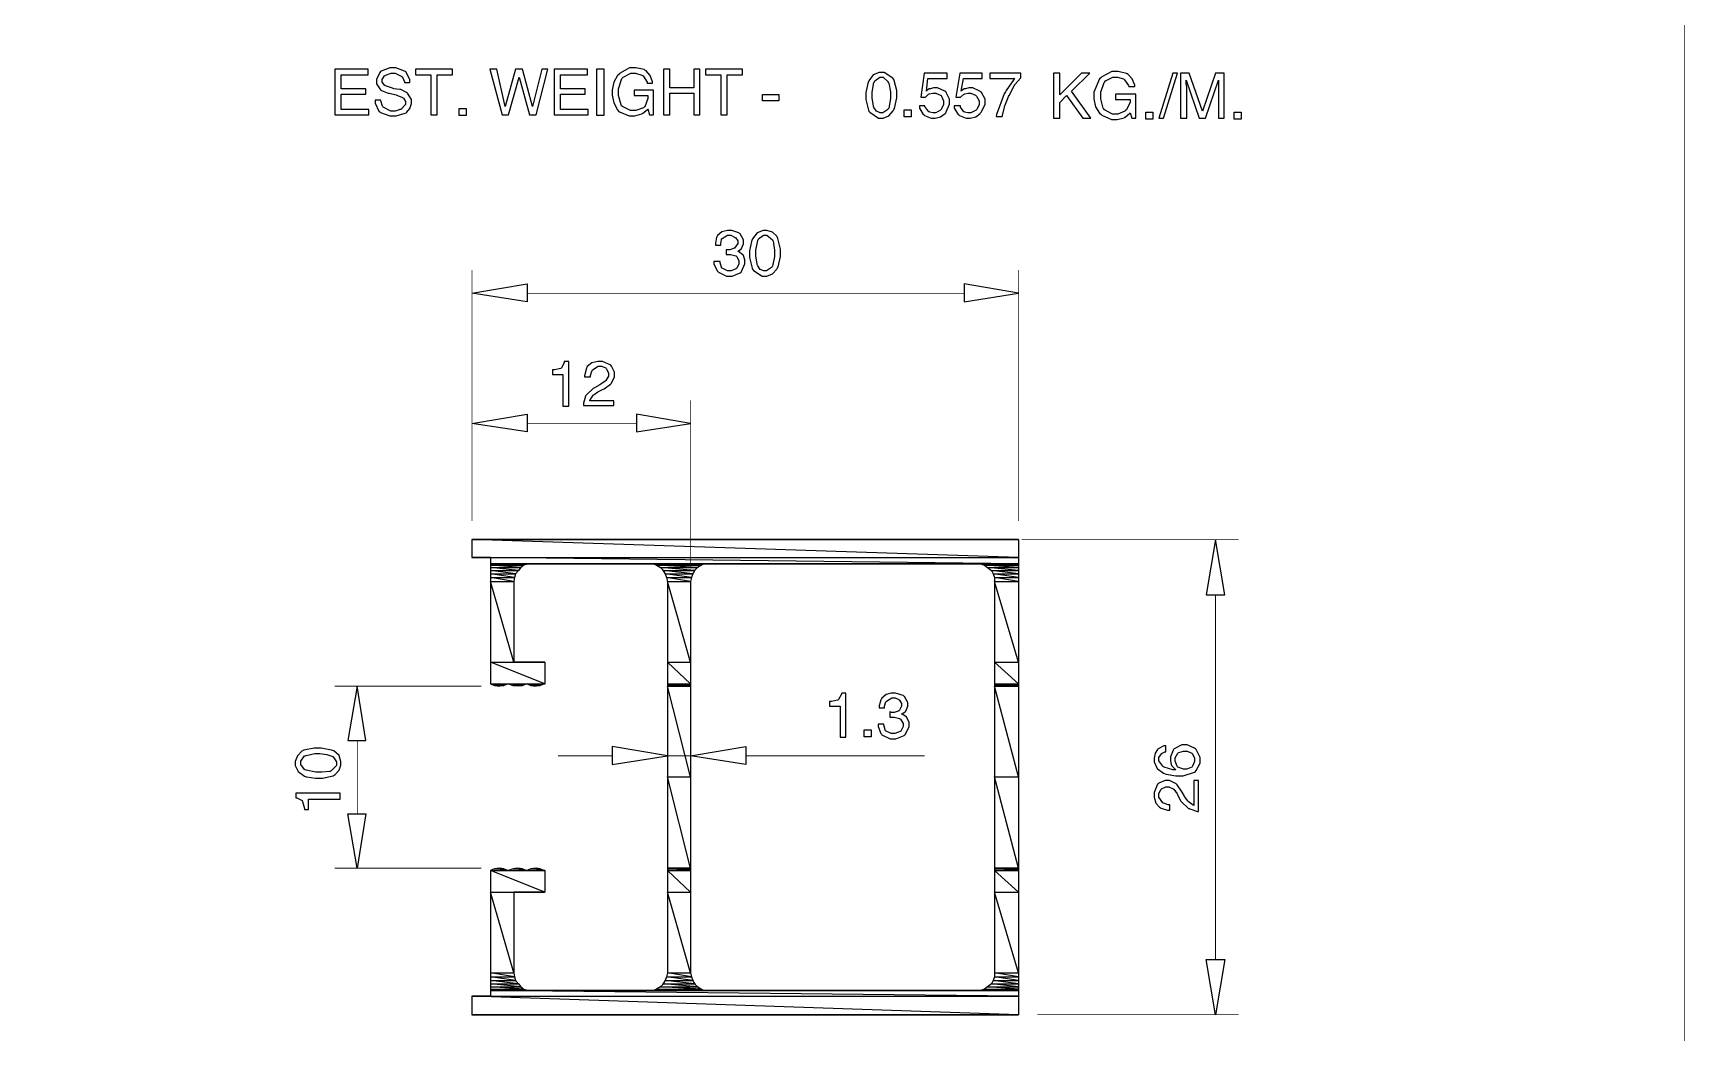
# Model space of a CAD drawing. Extents: x 0 to 8.2, y 0 to 11.7.
# Drawn here: x 4.681 to 8.238, y 1.706 to 3.859 of the extents above; entities that cross this region are included whole.
import ezdxf

# ---------------------------------------------------------------- set-up
doc = ezdxf.new("R2010")
doc.units = 0
doc.layers.get('0').update_dxf_attribs({"linetype": 'CONTINUOUS'})

msp = doc.modelspace()

# ---------------------------------------------------------------- linework, layer by layer
at = {"color": 0}
for points, const_width in [([(8.23676, 0.00667), (0.00168, 0.00667), (0.00168, 11.6866), (8.23676, 11.6866), (8.23676, 0.00667)], 0.00167), ([(5.68593, 2.45269), (5.68593, 2.45269)], 0.00521), ([(5.76438, 2.45269), (5.76438, 2.45269)], 0.00521), ([(5.76438, 2.45269), (5.76438, 2.45269)], 0.00521), ([(5.76438, 2.45269), (5.76438, 2.45269)], 0.00521), ([(5.68593, 2.0606), (5.68593, 2.0606)], 0.00521), ([(5.76438, 2.0606), (5.76438, 2.0606)], 0.00521), ([(5.76438, 2.0606), (5.76438, 2.0606)], 0.00521), ([(5.76438, 2.0606), (5.76438, 2.0606)], 0.00521)]:
    msp.add_lwpolyline(points, close=True, dxfattribs=dict(at, const_width=const_width))
for points in [[(5.3304, 3.68251), (5.40386, 3.68251), (5.40386, 3.69417), (5.34386, 3.69417), (5.34386, 3.72749), (5.39719, 3.72749), (5.39719, 3.73915), (5.34386, 3.73915), (5.34386, 3.76926), (5.40218, 3.76926), (5.40218, 3.78093), (5.3304, 3.78093), (5.3304, 3.68251)], [(5.41721, 3.71419), (5.41721, 3.70796), (5.42551, 3.69086), (5.42719, 3.68918), (5.42882, 3.68756), (5.44889, 3.68083), (5.45562, 3.68083), (5.46268, 3.68083), (5.48182, 3.68625), (5.48394, 3.6875), (5.48557, 3.68875), (5.49224, 3.69667), (5.49561, 3.70731), (5.49561, 3.71083), (5.49561, 3.71588), (5.48725, 3.7296), (5.48562, 3.73085), (5.48475, 3.73128), (5.47228, 3.73714), (5.47065, 3.73753), (5.45731, 3.73915), (5.45475, 3.74001), (5.43967, 3.74544), (5.43886, 3.74582), (5.43799, 3.74625), (5.43218, 3.75347), (5.43218, 3.75586), (5.43218, 3.75879), (5.43761, 3.76676), (5.43886, 3.76758), (5.43967, 3.76844), (5.45161, 3.77262), (5.45562, 3.77262), (5.46061, 3.77262), (5.47478, 3.76551), (5.47564, 3.76426), (5.47601, 3.76389), (5.48019, 3.75375), (5.48063, 3.7525), (5.49229, 3.7525), (5.49229, 3.75836), (5.48394, 3.77468), (5.48232, 3.77593), (5.48019, 3.77718), (5.46175, 3.78429), (5.45562, 3.78429), (5.44889, 3.78429), (5.4305, 3.77718), (5.42888, 3.77593), (5.42757, 3.77431), (5.42051, 3.75922), (5.42051, 3.75418), (5.42051, 3.74962), (5.42882, 3.73671), (5.4305, 3.73583), (5.43132, 3.73503), (5.44515, 3.7296), (5.44726, 3.72917), (5.46229, 3.72586), (5.46392, 3.72547), (5.4764, 3.72006), (5.47726, 3.71918), (5.47808, 3.71881), (5.48232, 3.71158), (5.48232, 3.70915), (5.48232, 3.7054), (5.47271, 3.69461), (5.47065, 3.69417), (5.46935, 3.69379), (5.46029, 3.69081), (5.45731, 3.69081), (5.45144, 3.69081), (5.43468, 3.69922), (5.43386, 3.70085), (5.433, 3.70171), (5.42925, 3.71294), (5.42888, 3.71419), (5.41721, 3.71419)], [(5.50396, 3.78093), (5.50396, 3.76926), (5.53728, 3.76926), (5.53728, 3.68251), (5.55062, 3.68251), (5.55062, 3.76926), (5.58404, 3.76926), (5.58404, 3.78093), (5.50396, 3.78093)], [(5.66428, 3.78093), (5.69092, 3.68251), (5.70426, 3.68251), (5.72771, 3.76426), (5.74935, 3.68251), (5.76438, 3.68251), (5.7895, 3.78093), (5.77604, 3.78093), (5.75603, 3.70085), (5.73438, 3.78093), (5.71929, 3.78093), (5.6976, 3.70085), (5.67925, 3.78093), (5.66428, 3.78093)], [(5.80279, 3.68251), (5.87625, 3.68251), (5.87625, 3.69417), (5.81625, 3.69417), (5.81625, 3.72749), (5.86957, 3.72749), (5.86957, 3.73915), (5.81625, 3.73915), (5.81625, 3.76926), (5.87457, 3.76926), (5.87457, 3.78093), (5.80279, 3.78093), (5.80279, 3.68251)], [(5.89501, 3.78168), (5.91, 3.78168), (5.91, 3.68164), (5.89501, 3.68164), (5.89501, 3.78168)], [(5.97314, 3.78429), (5.96517, 3.78429), (5.94342, 3.77181), (5.94135, 3.76926), (5.93886, 3.76719), (5.93093, 3.75315), (5.928, 3.73643), (5.928, 3.73085), (5.928, 3.72526), (5.93093, 3.70839), (5.93886, 3.69336), (5.94135, 3.69081), (5.94342, 3.68918), (5.96442, 3.68083), (5.97146, 3.68083), (5.97683, 3.68083), (5.99186, 3.685), (5.99311, 3.68582), (5.99393, 3.68625), (6.0039, 3.69461), (6.00478, 3.69586), (6.00814, 3.68251), (6.01644, 3.68251), (6.01644, 3.73583), (5.97478, 3.73583), (5.97478, 3.72418), (6.00478, 3.72418), (6.00478, 3.71793), (5.99772, 3.70042), (5.99647, 3.69917), (5.99479, 3.69792), (5.97851, 3.69249), (5.97314, 3.69249), (5.96685, 3.69249), (5.94965, 3.70085), (5.94803, 3.70247), (5.94678, 3.70458), (5.94135, 3.72428), (5.94135, 3.73085), (5.94135, 3.73882), (5.9484, 3.7609), (5.94971, 3.76258), (5.95139, 3.76426), (5.96767, 3.77262), (5.97314, 3.77262), (5.97814, 3.77262), (5.99186, 3.76844), (5.99311, 3.76758), (5.99436, 3.76676), (6.00271, 3.75293), (6.00315, 3.75082), (6.01481, 3.75082), (6.01438, 3.75418), (6.00956, 3.76764), (6.0006, 3.77767), (5.9981, 3.77929), (5.99642, 3.78017), (5.97894, 3.78429), (5.97314, 3.78429)], [(6.03825, 3.68251), (6.05165, 3.68251), (6.05165, 3.72917), (6.10335, 3.72917), (6.10335, 3.68251), (6.11675, 3.68251), (6.11675, 3.78093), (6.10335, 3.78093), (6.10335, 3.74083), (6.05165, 3.74083), (6.05165, 3.78093), (6.03825, 3.78093), (6.03825, 3.68251)], [(6.12831, 3.78093), (6.12831, 3.76926), (6.16168, 3.76926), (6.16168, 3.68251), (6.17503, 3.68251), (6.17503, 3.76926), (6.20844, 3.76926), (6.20844, 3.78093), (6.12831, 3.78093)], [(6.50726, 3.77425), (6.50276, 3.77425), (6.48936, 3.76904), (6.48019, 3.75629), (6.47894, 3.7525), (6.47808, 3.75043), (6.47396, 3.73074), (6.47396, 3.72418), (6.47396, 3.71588), (6.47939, 3.69293), (6.48063, 3.69081), (6.48226, 3.68832), (6.50097, 3.67583), (6.50726, 3.67583), (6.51124, 3.67583), (6.52311, 3.68067), (6.53276, 3.69129), (6.53407, 3.69417), (6.53532, 3.69629), (6.54075, 3.71972), (6.54075, 3.72749), (6.54075, 3.7354), (6.53489, 3.75711), (6.53407, 3.75917), (6.53233, 3.76172), (6.51351, 3.77425), (6.50726, 3.77425)], [(6.58908, 3.70247), (6.58908, 3.69749), (6.59744, 3.68375), (6.59918, 3.68251), (6.60042, 3.68169), (6.61442, 3.67583), (6.61914, 3.67583), (6.6231, 3.67583), (6.63499, 3.67854), (6.64458, 3.68544), (6.64583, 3.6875), (6.64708, 3.68918), (6.65419, 3.70546), (6.65419, 3.71083), (6.65419, 3.71625), (6.64708, 3.73085), (6.64583, 3.73247), (6.64415, 3.73378), (6.62788, 3.74083), (6.6225, 3.74083), (6.61957, 3.74083), (6.61301, 3.73915), (6.61083, 3.73915), (6.6104, 3.73876), (6.60454, 3.7346), (6.60417, 3.73415), (6.60747, 3.76085), (6.64914, 3.76085), (6.64914, 3.77262), (6.59918, 3.77262), (6.59239, 3.72081), (6.60249, 3.72081), (6.60286, 3.72168), (6.60872, 3.72711), (6.60915, 3.72749), (6.60997, 3.72792), (6.61811, 3.72917), (6.62082, 3.72917), (6.62457, 3.72917), (6.6346, 3.72504), (6.63585, 3.72418), (6.63667, 3.72336), (6.64085, 3.71272), (6.64085, 3.70915), (6.64085, 3.7054), (6.63667, 3.69542), (6.63585, 3.69417), (6.63499, 3.69293), (6.62435, 3.6875), (6.62082, 3.6875), (6.61833, 3.6875), (6.61165, 3.68881), (6.61083, 3.68918), (6.6096, 3.68961), (6.60124, 3.70085), (6.60086, 3.70247), (6.58908, 3.70247)], [(6.66428, 3.70247), (6.66428, 3.69749), (6.67258, 3.68375), (6.67426, 3.68251), (6.67589, 3.68169), (6.68967, 3.67583), (6.69428, 3.67583), (6.69835, 3.67583), (6.71072, 3.67854), (6.71972, 3.68544), (6.72103, 3.6875), (6.72265, 3.68918), (6.73107, 3.70546), (6.73107, 3.71083), (6.73107, 3.71625), (6.72265, 3.73085), (6.72103, 3.73247), (6.71929, 3.73378), (6.70426, 3.74083), (6.69928, 3.74083), (6.6959, 3.74083), (6.68842, 3.73915), (6.68593, 3.73915), (6.68549, 3.73876), (6.68007, 3.7346), (6.67925, 3.73415), (6.68425, 3.76085), (6.72439, 3.76085), (6.72439, 3.77262), (6.67594, 3.77262), (6.66758, 3.72081), (6.67763, 3.72081), (6.67844, 3.72168), (6.68506, 3.72711), (6.68593, 3.72749), (6.68674, 3.72792), (6.69363, 3.72917), (6.69596, 3.72917), (6.69971, 3.72917), (6.71007, 3.72504), (6.71094, 3.72418), (6.71218, 3.72336), (6.71761, 3.71272), (6.71761, 3.70915), (6.71761, 3.7054), (6.71343, 3.69542), (6.71262, 3.69417), (6.71175, 3.69293), (6.69987, 3.6875), (6.69596, 3.6875), (6.69342, 3.6875), (6.68674, 3.68881), (6.68593, 3.68918), (6.68468, 3.68961), (6.67763, 3.69928), (6.67763, 3.70247), (6.66428, 3.70247)], [(6.74104, 3.77262), (6.74104, 3.76085), (6.79449, 3.76085), (6.79281, 3.75879), (6.77599, 3.7354), (6.77436, 3.73247), (6.77186, 3.72835), (6.75521, 3.68375), (6.75439, 3.67914), (6.76768, 3.67914), (6.76807, 3.68169), (6.77229, 3.6996), (6.77274, 3.70085), (6.77311, 3.70253), (6.78017, 3.72043), (6.78103, 3.7225), (6.78228, 3.72461), (6.79324, 3.74544), (6.79449, 3.7475), (6.79574, 3.74918), (6.80697, 3.76178), (6.80783, 3.76258), (6.80783, 3.77262), (6.74104, 3.77262)], [(6.87793, 3.67583), (6.89128, 3.67583), (6.89128, 3.70915), (6.90625, 3.72418), (6.94135, 3.67583), (6.95801, 3.67583), (6.91635, 3.73415), (6.95638, 3.77262), (6.93804, 3.77262), (6.89128, 3.72586), (6.89128, 3.77262), (6.87793, 3.77262), (6.87793, 3.67583)], [(7.01144, 3.77593), (7.00353, 3.77593), (6.98188, 3.76471), (6.97982, 3.76258), (6.97726, 3.7601), (6.96468, 3.73193), (6.96468, 3.7225), (6.96468, 3.71696), (6.96843, 3.70025), (6.97726, 3.68631), (6.97982, 3.68419), (6.98188, 3.68213), (7.00276, 3.67253), (7.00976, 3.67253), (7.01519, 3.67253), (7.03022, 3.67671), (7.03147, 3.67751), (7.03228, 3.67796), (7.04237, 3.68625), (7.04324, 3.6875), (7.04656, 3.67583), (7.0549, 3.67583), (7.0549, 3.72749), (7.01144, 3.72749), (7.01144, 3.71582), (7.04324, 3.71582), (7.04324, 3.71001), (7.03483, 3.69374), (7.03315, 3.69249), (7.03185, 3.69086), (7.01654, 3.68419), (7.01144, 3.68419), (7.00515, 3.68419), (6.98768, 3.69379), (6.98643, 3.69586), (6.98519, 3.69754), (6.97982, 3.71756), (6.97982, 3.72418), (6.97982, 3.73172), (6.98687, 3.75256), (6.98812, 3.75418), (6.98975, 3.75586), (7.00603, 3.76426), (7.01144, 3.76426), (7.016, 3.76426), (7.02854, 3.76004), (7.02979, 3.75917), (7.03103, 3.75836), (7.03944, 3.74582), (7.03988, 3.74414), (7.05322, 3.74414), (7.05279, 3.74707), (7.04736, 3.7601), (7.03857, 3.76969), (7.03646, 3.77094), (7.03478, 3.77181), (7.01725, 3.77593), (7.01144, 3.77593)], [(7.10499, 3.67583), (7.11501, 3.67583), (7.14501, 3.77262), (7.13499, 3.77262), (7.10499, 3.67583)], [(7.15169, 3.67583), (7.16499, 3.67583), (7.16499, 3.73247), (7.16499, 3.7354), (7.16499, 3.74197), (7.16499, 3.74414), (7.16456, 3.74544), (7.16336, 3.75201), (7.16336, 3.75418), (7.16336, 3.75749), (7.19179, 3.67583), (7.20508, 3.67583), (7.23356, 3.75749), (7.23356, 3.75375), (7.23356, 3.74533), (7.23356, 3.74251), (7.23356, 3.74001), (7.23356, 3.73438), (7.23356, 3.73247), (7.23356, 3.67583), (7.24522, 3.67583), (7.24522, 3.77262), (7.22678, 3.77262), (7.19846, 3.69081), (7.17008, 3.77262), (7.15169, 3.77262), (7.15169, 3.67583)], [(6.50726, 3.6875), (6.50472, 3.6875), (6.49707, 3.69043), (6.49143, 3.69835), (6.49061, 3.70085), (6.49018, 3.7021), (6.48731, 3.71869), (6.48731, 3.72418), (6.48731, 3.73172), (6.49143, 3.75256), (6.49229, 3.75418), (6.49311, 3.75586), (6.50369, 3.76426), (6.50726, 3.76426), (6.51101, 3.76426), (6.52186, 3.75418), (6.52229, 3.7525), (6.52311, 3.75087), (6.52729, 3.73215), (6.52729, 3.72586), (6.52729, 3.71837), (6.52311, 3.6971), (6.52229, 3.69586), (6.52106, 3.69422), (6.51069, 3.6875), (6.50726, 3.6875)], [(6.25168, 3.72667), (6.28668, 3.72667), (6.28668, 3.71332), (6.25168, 3.71332), (6.25168, 3.72667)], [(5.59831, 3.69667), (5.61333, 3.69667), (5.61333, 3.68164), (5.59831, 3.68164), (5.59831, 3.69667)], [(6.55664, 3.69336), (6.57167, 3.69336), (6.57167, 3.67833), (6.55664, 3.67833), (6.55664, 3.69336)], [(7.07667, 3.68832), (7.09169, 3.68832), (7.09169, 3.67333), (7.07667, 3.67333), (7.07667, 3.68832)], [(7.26665, 3.68832), (7.28168, 3.68832), (7.28168, 3.67333), (7.26665, 3.67333), (7.26665, 3.68832)], [(6.18012, 3.33539), (6.18636, 3.33539), (6.2034, 3.3425), (6.20508, 3.34375), (6.20632, 3.34543), (6.21354, 3.36171), (6.21354, 3.36708), (6.21354, 3.37044), (6.21056, 3.37961), (6.21013, 3.38043), (6.20925, 3.38167), (6.19971, 3.38835), (6.19846, 3.38872), (6.19883, 3.38917), (6.20464, 3.39339), (6.20508, 3.39378), (6.20589, 3.39507), (6.21013, 3.40543), (6.21013, 3.40886), (6.21013, 3.41347), (6.20301, 3.42638), (6.20176, 3.42719), (6.20053, 3.42844), (6.18522, 3.43386), (6.18012, 3.43386), (6.176, 3.43386), (6.16363, 3.43093), (6.15468, 3.42301), (6.15343, 3.42051), (6.15256, 3.41928), (6.15012, 3.40647), (6.15012, 3.40218), (6.16178, 3.40218), (6.16178, 3.40554), (6.16297, 3.41471), (6.16342, 3.41553), (6.16422, 3.41678), (6.17611, 3.42383), (6.18012, 3.42383), (6.183, 3.42383), (6.19135, 3.41971), (6.19179, 3.41883), (6.19303, 3.41846), (6.19846, 3.41129), (6.19846, 3.40886), (6.19846, 3.40549), (6.19135, 3.39589), (6.19011, 3.3954), (6.18924, 3.39501), (6.1811, 3.39208), (6.17844, 3.39208), (6.17844, 3.39208), (6.17676, 3.39208), (6.17676, 3.39208), (6.17589, 3.39208), (6.17404, 3.39208), (6.17344, 3.39208), (6.17344, 3.38211), (6.17344, 3.38211), (6.17513, 3.38211), (6.17513, 3.38211), (6.17594, 3.38211), (6.17779, 3.38211), (6.17844, 3.38211), (6.18257, 3.38211), (6.19385, 3.37918), (6.1951, 3.37875), (6.1959, 3.37793), (6.20008, 3.36854), (6.20008, 3.3654), (6.20008, 3.36208), (6.1959, 3.35297), (6.1951, 3.35211), (6.19422, 3.35129), (6.18365, 3.34706), (6.18012, 3.34706), (6.17594, 3.34706), (6.16422, 3.35249), (6.16342, 3.35374), (6.16297, 3.3546), (6.1601, 3.36399), (6.1601, 3.36708), (6.14665, 3.36708), (6.14665, 3.36171), (6.15386, 3.34668), (6.15511, 3.34543), (6.15636, 3.34381), (6.17415, 3.33539), (6.18012, 3.33539)], [(6.25689, 3.43386), (6.25256, 3.43386), (6.23958, 3.42865), (6.22976, 3.41596), (6.22851, 3.41217), (6.22765, 3.4101), (6.22353, 3.39035), (6.22353, 3.38374), (6.22353, 3.37543), (6.22933, 3.35254), (6.23019, 3.35042), (6.23182, 3.34793), (6.2506, 3.33539), (6.25689, 3.33539), (6.26085, 3.33539), (6.27274, 3.34022), (6.28239, 3.35086), (6.28364, 3.35374), (6.28489, 3.35585), (6.29031, 3.37804), (6.29031, 3.38542), (6.29031, 3.39378), (6.28444, 3.41678), (6.28364, 3.41883), (6.28239, 3.42139), (6.27274, 3.43012), (6.26085, 3.43386), (6.25689, 3.43386)], [(6.25689, 3.34706), (6.25429, 3.34706), (6.24664, 3.34999), (6.24104, 3.35792), (6.24024, 3.3604), (6.23981, 3.36165), (6.23687, 3.37825), (6.23687, 3.38374), (6.23687, 3.39128), (6.241, 3.41222), (6.24186, 3.41385), (6.24268, 3.41553), (6.25331, 3.42383), (6.25689, 3.42383), (6.26101, 3.42383), (6.27268, 3.41385), (6.27354, 3.41217), (6.27399, 3.41054), (6.27696, 3.39171), (6.27696, 3.38542), (6.27696, 3.37793), (6.27274, 3.35667), (6.27186, 3.35542), (6.27061, 3.35379), (6.26031, 3.34706), (6.25689, 3.34706)], [(5.74436, 3.31874), (5.74436, 3.28033), (5.62582, 3.29867), (5.74436, 3.31874)], [(6.68593, 3.31874), (6.68593, 3.28033), (6.80279, 3.29867), (6.68593, 3.31874)], [(5.82113, 3.12354), (5.82113, 3.05524), (5.83447, 3.05524), (5.83447, 3.15196), (5.82449, 3.15196), (5.82406, 3.1499), (5.81863, 3.13743), (5.81782, 3.13699), (5.81694, 3.13661), (5.80376, 3.13363), (5.79937, 3.13363), (5.79937, 3.12354), (5.82113, 3.12354)], [(5.86626, 3.05675), (5.93137, 3.05675), (5.93137, 3.06679), (5.87956, 3.06679), (5.87993, 3.06803), (5.88704, 3.07926), (5.88792, 3.08008), (5.88872, 3.08094), (5.89714, 3.08637), (5.898, 3.08675), (5.90804, 3.09179), (5.9101, 3.09304), (5.92383, 3.10265), (5.92469, 3.10346), (5.92594, 3.10514), (5.933, 3.11897), (5.933, 3.12354), (5.933, 3.12858), (5.92594, 3.14193), (5.92469, 3.14356), (5.92344, 3.14481), (5.90685, 3.15186), (5.90136, 3.15186), (5.89697, 3.15186), (5.88396, 3.14899), (5.87418, 3.14106), (5.87294, 3.13857), (5.8725, 3.13732), (5.86828, 3.12056), (5.86789, 3.11843), (5.88124, 3.11843), (5.88124, 3.12181), (5.88417, 3.13108), (5.8846, 3.13189), (5.88499, 3.13357), (5.89725, 3.14187), (5.90136, 3.14187), (5.90468, 3.14187), (5.91385, 3.13775), (5.91471, 3.13687), (5.91553, 3.13607), (5.91971, 3.12668), (5.91971, 3.12354), (5.91971, 3.12017), (5.91428, 3.11094), (5.91303, 3.11008), (5.9126, 3.10969), (5.903, 3.10265), (5.90136, 3.10178), (5.8896, 3.09511), (5.88704, 3.09386), (5.87207, 3.07969), (5.87125, 3.07844), (5.87039, 3.07682), (5.86626, 3.06179), (5.86626, 3.05675)], [(5.74436, 3.03842), (5.74436, 3), (5.62582, 3.01833), (5.74436, 3.03842)], [(5.97982, 3.03842), (5.97982, 3), (6.09668, 3.01833), (5.97982, 3.03842)], [(5.62582, 2.76812), (6.80279, 2.76812), (5.62582, 2.76812)], [(5.62582, 2.76812), (5.62582, 2.72971), (6.80279, 2.72971), (5.62582, 2.76812)], [(5.62582, 2.76812), (6.80279, 2.76812), (6.80279, 2.72971), (5.62582, 2.76812)], [(7.20676, 2.64958), (7.24685, 2.64958), (7.22678, 2.76812), (7.20676, 2.64958)], [(5.62582, 2.72971), (5.66596, 2.72971), (5.62582, 2.72971)], [(5.66596, 2.72971), (5.66596, 2.71636), (6.80279, 2.71636), (5.66596, 2.72971)], [(5.66596, 2.72971), (6.80279, 2.72971), (6.80279, 2.71636), (5.66596, 2.72971)], [(5.66596, 2.71636), (5.66596, 2.71636), (5.74772, 2.71636), (5.66596, 2.71636)], [(5.66596, 2.71636), (5.75603, 2.71636), (5.74772, 2.71636), (5.66596, 2.71636)], [(5.66596, 2.71636), (5.66596, 2.713), (5.73768, 2.713), (5.66596, 2.71636)], [(5.66596, 2.71636), (5.74772, 2.71636), (5.73768, 2.713), (5.66596, 2.71636)], [(5.66596, 2.713), (5.66596, 2.70801), (5.73107, 2.70801), (5.66596, 2.713)], [(5.66596, 2.713), (5.73768, 2.713), (5.73107, 2.70801), (5.66596, 2.713)], [(5.66596, 2.70801), (5.66596, 2.70133), (5.72601, 2.70133), (5.66596, 2.70801)], [(5.66596, 2.70801), (5.73107, 2.70801), (5.72601, 2.70133), (5.66596, 2.70801)], [(5.75603, 2.71636), (6.00646, 2.71636), (5.75603, 2.71636)], [(6.00646, 2.71636), (6.01644, 2.71636), (6.12668, 2.71636), (6.00646, 2.71636)], [(6.00646, 2.71636), (6.13667, 2.71636), (6.12668, 2.71636), (6.00646, 2.71636)], [(6.01644, 2.71636), (6.02322, 2.713), (6.12001, 2.713), (6.01644, 2.71636)], [(6.01644, 2.71636), (6.12668, 2.71636), (6.12001, 2.713), (6.01644, 2.71636)], [(6.02322, 2.713), (6.03157, 2.70801), (6.11165, 2.70801), (6.02322, 2.713)], [(6.02322, 2.713), (6.12001, 2.713), (6.11165, 2.70801), (6.02322, 2.713)], [(6.03157, 2.70801), (6.03825, 2.70133), (6.10499, 2.70133), (6.03157, 2.70801)], [(6.03157, 2.70801), (6.11165, 2.70801), (6.10499, 2.70133), (6.03157, 2.70801)], [(6.13667, 2.71636), (6.71262, 2.71636), (6.13667, 2.71636)], [(6.71262, 2.71636), (6.72103, 2.71636), (6.80279, 2.71636), (6.71262, 2.71636)], [(6.71262, 2.71636), (6.80279, 2.71636), (6.80279, 2.71636), (6.71262, 2.71636)], [(6.72103, 2.71636), (6.72939, 2.713), (6.80279, 2.713), (6.72103, 2.71636)], [(6.72103, 2.71636), (6.80279, 2.71636), (6.80279, 2.713), (6.72103, 2.71636)], [(6.72939, 2.713), (6.73606, 2.70801), (6.80279, 2.70801), (6.72939, 2.713)], [(6.72939, 2.713), (6.80279, 2.713), (6.80279, 2.70801), (6.72939, 2.713)], [(6.73606, 2.70801), (6.74436, 2.70133), (6.80279, 2.70133), (6.73606, 2.70801)], [(6.73606, 2.70801), (6.80279, 2.70801), (6.80279, 2.70133), (6.73606, 2.70801)], [(5.66596, 2.70133), (5.66596, 2.69467), (5.7194, 2.69467), (5.66596, 2.70133)], [(5.66596, 2.70133), (5.72601, 2.70133), (5.7194, 2.69467), (5.66596, 2.70133)], [(5.66596, 2.69467), (5.66596, 2.68636), (5.71772, 2.68636), (5.66596, 2.69467)], [(5.66596, 2.69467), (5.7194, 2.69467), (5.71772, 2.68636), (5.66596, 2.69467)], [(5.66596, 2.68636), (5.66596, 2.678), (5.71604, 2.678), (5.66596, 2.68636)], [(5.66596, 2.68636), (5.71772, 2.68636), (5.71604, 2.678), (5.66596, 2.68636)], [(5.66596, 2.678), (5.66596, 2.5045), (5.71604, 2.5045), (5.66596, 2.678)], [(5.66596, 2.678), (5.71604, 2.678), (5.71604, 2.5045), (5.66596, 2.678)], [(6.03825, 2.70133), (6.04156, 2.69467), (6.10167, 2.69467), (6.03825, 2.70133)], [(6.03825, 2.70133), (6.10499, 2.70133), (6.10167, 2.69467), (6.03825, 2.70133)], [(6.04156, 2.69467), (6.04492, 2.68636), (6.09831, 2.68636), (6.04156, 2.69467)], [(6.04156, 2.69467), (6.10167, 2.69467), (6.09831, 2.68636), (6.04156, 2.69467)], [(6.04492, 2.68636), (6.04656, 2.678), (6.09668, 2.678), (6.04492, 2.68636)], [(6.04492, 2.68636), (6.09831, 2.68636), (6.09668, 2.678), (6.04492, 2.68636)], [(6.04656, 2.678), (6.04656, 2.5045), (6.09668, 2.5045), (6.04656, 2.678)], [(6.04656, 2.678), (6.09668, 2.678), (6.09668, 2.5045), (6.04656, 2.678)], [(6.74436, 2.70133), (6.74772, 2.69467), (6.80279, 2.69467), (6.74436, 2.70133)], [(6.74436, 2.70133), (6.80279, 2.70133), (6.80279, 2.69467), (6.74436, 2.70133)], [(6.74772, 2.69467), (6.75103, 2.68636), (6.80279, 2.68636), (6.74772, 2.69467)], [(6.74772, 2.69467), (6.80279, 2.69467), (6.80279, 2.68636), (6.74772, 2.69467)], [(6.75103, 2.68636), (6.75103, 2.678), (6.80279, 2.678), (6.75103, 2.68636)], [(6.75103, 2.68636), (6.80279, 2.68636), (6.80279, 2.678), (6.75103, 2.68636)], [(6.75103, 2.678), (6.75103, 2.5045), (6.80279, 2.5045), (6.75103, 2.678)], [(6.75103, 2.678), (6.80279, 2.678), (6.80279, 2.5045), (6.75103, 2.678)], [(5.66596, 2.5045), (5.66596, 2.45768), (5.78282, 2.45768), (5.66596, 2.5045)], [(5.66596, 2.5045), (5.78282, 2.5045), (5.78282, 2.45768), (5.66596, 2.5045)], [(5.71604, 2.5045), (5.78282, 2.5045), (5.71604, 2.5045)], [(6.04656, 2.5045), (6.04656, 2.45768), (6.09668, 2.45768), (6.04656, 2.5045)], [(6.04656, 2.5045), (6.09668, 2.5045), (6.09668, 2.45768), (6.04656, 2.5045)], [(6.75103, 2.5045), (6.75103, 2.45768), (6.80279, 2.45768), (6.75103, 2.5045)], [(6.75103, 2.5045), (6.80279, 2.5045), (6.80279, 2.45768), (6.75103, 2.5045)], [(5.66596, 2.45768), (5.67426, 2.45437), (5.69428, 2.45437), (5.66596, 2.45768)], [(5.66596, 2.45768), (5.70437, 2.45768), (5.69428, 2.45437), (5.66596, 2.45768)], [(5.67426, 2.45437), (5.69428, 2.45437), (5.67426, 2.45437)], [(5.67426, 2.45437), (5.69428, 2.45437), (5.67426, 2.45437)], [(5.67426, 2.45437), (5.68593, 2.45269), (5.67426, 2.45437)], [(5.67426, 2.45437), (5.69428, 2.45437), (5.68593, 2.45269), (5.67426, 2.45437)], [(5.70437, 2.45768), (5.71436, 2.45437), (5.73438, 2.45437), (5.70437, 2.45768)], [(5.70437, 2.45768), (5.74436, 2.45768), (5.73438, 2.45437), (5.70437, 2.45768)], [(5.71436, 2.45437), (5.73438, 2.45437), (5.71436, 2.45437)], [(5.71436, 2.45437), (5.73438, 2.45437), (5.71436, 2.45437)], [(5.71436, 2.45437), (5.73438, 2.45437), (5.72439, 2.45269), (5.71436, 2.45437)], [(5.74436, 2.45768), (5.75271, 2.45437), (5.77279, 2.45437), (5.74436, 2.45768)], [(5.74436, 2.45768), (5.78282, 2.45768), (5.77279, 2.45437), (5.74436, 2.45768)], [(5.75271, 2.45437), (5.77279, 2.45437), (5.75271, 2.45437)], [(5.75271, 2.45437), (5.77279, 2.45437), (5.75271, 2.45437)], [(5.75271, 2.45437), (5.76438, 2.45269), (5.75271, 2.45437)], [(5.75271, 2.45437), (5.77279, 2.45437), (5.76438, 2.45269), (5.75271, 2.45437)], [(6.04656, 2.45768), (6.04656, 2.45437), (6.09668, 2.45437), (6.04656, 2.45768)], [(6.04656, 2.45768), (6.09668, 2.45768), (6.09668, 2.45437), (6.04656, 2.45768)], [(6.04656, 2.45437), (6.09668, 2.45437), (6.04656, 2.45437)], [(6.04656, 2.45437), (6.09668, 2.45437), (6.04656, 2.45437)], [(6.04656, 2.45437), (6.04656, 2.45269), (6.09668, 2.45269), (6.04656, 2.45437)], [(6.04656, 2.45437), (6.09668, 2.45437), (6.09668, 2.45269), (6.04656, 2.45437)], [(6.75103, 2.45768), (6.75103, 2.45437), (6.80279, 2.45437), (6.75103, 2.45768)], [(6.75103, 2.45768), (6.80279, 2.45768), (6.80279, 2.45437), (6.75103, 2.45768)], [(6.75103, 2.45437), (6.80279, 2.45437), (6.75103, 2.45437)], [(6.75103, 2.45437), (6.80279, 2.45437), (6.75103, 2.45437)], [(6.75103, 2.45437), (6.75103, 2.45269), (6.80279, 2.45269), (6.75103, 2.45437)], [(6.75103, 2.45437), (6.80279, 2.45437), (6.80279, 2.45269), (6.75103, 2.45437)], [(5.35872, 2.33594), (5.39719, 2.33594), (5.37875, 2.45269), (5.35872, 2.33594)], [(6.04656, 2.45269), (6.09668, 2.45269), (6.04656, 2.45269)], [(6.04656, 2.45269), (6.09668, 2.45269), (6.04656, 2.45269)], [(6.04656, 2.45269), (6.04656, 2.25749), (6.09668, 2.25749), (6.04656, 2.45269)], [(6.04656, 2.45269), (6.09668, 2.45269), (6.09668, 2.25749), (6.04656, 2.45269)], [(6.41883, 2.4094), (6.41883, 2.34261), (6.4305, 2.34261), (6.4305, 2.43772), (6.42219, 2.43772), (6.42176, 2.43565), (6.41465, 2.42356), (6.41385, 2.42269), (6.41297, 2.42231), (6.39979, 2.41938), (6.3954, 2.41938), (6.3954, 2.4094), (6.41883, 2.4094)], [(6.53239, 2.33925), (6.53863, 2.33925), (6.55615, 2.34636), (6.5574, 2.3476), (6.55903, 2.34928), (6.56739, 2.36556), (6.56739, 2.37093), (6.56739, 2.37429), (6.56321, 2.38346), (6.56239, 2.38428), (6.56196, 2.38558), (6.55197, 2.39231), (6.55072, 2.39268), (6.55154, 2.39312), (6.55865, 2.39735), (6.55908, 2.39774), (6.5599, 2.39899), (6.56407, 2.40929), (6.56407, 2.41271), (6.56407, 2.41732), (6.55697, 2.43024), (6.55572, 2.43104), (6.55447, 2.43229), (6.53787, 2.43772), (6.53239, 2.43772), (6.5286, 2.43772), (6.51731, 2.43479), (6.50851, 2.42686), (6.50726, 2.42437), (6.5064, 2.42312), (6.50228, 2.41032), (6.50228, 2.40603), (6.51394, 2.40603), (6.51394, 2.4094), (6.51687, 2.41857), (6.51731, 2.41938), (6.51812, 2.42063), (6.53006, 2.42774), (6.53407, 2.42774), (6.53694, 2.42774), (6.54486, 2.42356), (6.54574, 2.42269), (6.54656, 2.42231), (6.55072, 2.41515), (6.55072, 2.41271), (6.55072, 2.4094), (6.54531, 2.39979), (6.54406, 2.39936), (6.54318, 2.39899), (6.53504, 2.39606), (6.53239, 2.39606), (6.53153, 2.39606), (6.52957, 2.39606), (6.52897, 2.39606), (6.52897, 2.39606), (6.52599, 2.39735), (6.52561, 2.39774), (6.52561, 2.38596), (6.52642, 2.38596), (6.52832, 2.38596), (6.52897, 2.38596), (6.52897, 2.38596), (6.53071, 2.38596), (6.53071, 2.38596), (6.53489, 2.38596), (6.54656, 2.38303), (6.54742, 2.3826), (6.54867, 2.38178), (6.55404, 2.3724), (6.55404, 2.36925), (6.55404, 2.36594), (6.54986, 2.35682), (6.54904, 2.35596), (6.54779, 2.35514), (6.53624, 2.35092), (6.53239, 2.35092), (6.52815, 2.35092), (6.51644, 2.35633), (6.51563, 2.35758), (6.51519, 2.35846), (6.51269, 2.36968), (6.51232, 2.37093), (6.50065, 2.37093), (6.50065, 2.36556), (6.50603, 2.35053), (6.50726, 2.34928), (6.50851, 2.34765), (6.52642, 2.33925), (6.53239, 2.33925)], [(6.75103, 2.45269), (6.80279, 2.45269), (6.75103, 2.45269)], [(6.75103, 2.45269), (6.80279, 2.45269), (6.75103, 2.45269)], [(6.75103, 2.45269), (6.75103, 2.25749), (6.80279, 2.25749), (6.75103, 2.45269)], [(6.75103, 2.45269), (6.80279, 2.45269), (6.80279, 2.25749), (6.75103, 2.45269)], [(6.47, 2.35835), (6.48503, 2.35835), (6.48503, 2.34332), (6.47, 2.34332), (6.47, 2.35835)], [(5.24522, 2.28581), (5.24522, 2.28153), (5.25125, 2.26856), (5.26486, 2.25874), (5.26867, 2.25749), (5.27029, 2.25711), (5.28901, 2.25418), (5.29531, 2.25418), (5.30365, 2.25418), (5.32667, 2.2596), (5.32878, 2.26085), (5.33128, 2.2621), (5.34, 2.27149), (5.34375, 2.28222), (5.34375, 2.28581), (5.34375, 2.29021), (5.33957, 2.30322), (5.32872, 2.31304), (5.32542, 2.31429), (5.32329, 2.31515), (5.301, 2.31928), (5.29362, 2.31928), (5.28569, 2.31928), (5.26361, 2.31515), (5.26199, 2.31429), (5.25944, 2.31267), (5.24978, 2.30263), (5.24522, 2.29004), (5.24522, 2.28581)], [(5.928, 2.3226), (5.928, 2.28418), (6.04656, 2.30263), (5.928, 2.3226)], [(6.21522, 2.3226), (6.21522, 2.28418), (6.09668, 2.30263), (6.21522, 2.3226)], [(7.09489, 2.29417), (7.09489, 2.2895), (7.10097, 2.27544), (7.11458, 2.2654), (7.11833, 2.26417), (7.12039, 2.26335), (7.14133, 2.25917), (7.14833, 2.25917), (7.15707, 2.25917), (7.18175, 2.26753), (7.18343, 2.26915), (7.18506, 2.27083), (7.19342, 2.28711), (7.19342, 2.29249), (7.19342, 2.29878), (7.18506, 2.31597), (7.18343, 2.3176), (7.18175, 2.31885), (7.16542, 2.32596), (7.16, 2.32596), (7.15414, 2.32596), (7.13792, 2.3176), (7.13667, 2.31592), (7.13542, 2.31467), (7.12999, 2.30067), (7.12999, 2.29596), (7.12999, 2.29258), (7.13124, 2.28336), (7.13167, 2.2825), (7.13206, 2.28168), (7.1404, 2.27339), (7.14165, 2.27251), (7.13499, 2.27251), (7.11626, 2.27838), (7.11501, 2.27919), (7.11333, 2.28006), (7.10499, 2.29199), (7.10499, 2.29596), (7.10499, 2.29889), (7.1104, 2.30724), (7.11165, 2.30761), (7.11203, 2.30806), (7.118, 2.31093), (7.12001, 2.31093), (7.12001, 2.32428), (7.11583, 2.32428), (7.1046, 2.31847), (7.10335, 2.3176), (7.10161, 2.31635), (7.09657, 2.30843), (7.09489, 2.29775), (7.09489, 2.29417)], [(7.18175, 2.29417), (7.18175, 2.29042), (7.17757, 2.28006), (7.17676, 2.27919), (7.17551, 2.27838), (7.1651, 2.27414), (7.16168, 2.27414), (7.1575, 2.27414), (7.14583, 2.27838), (7.14501, 2.27919), (7.14415, 2.28043), (7.13997, 2.29075), (7.13997, 2.29417), (7.13997, 2.29796), (7.14578, 2.30843), (7.14665, 2.30925), (7.14789, 2.30968), (7.15821, 2.31261), (7.16168, 2.31261), (7.16542, 2.31261), (7.17551, 2.30849), (7.17676, 2.30761), (7.17757, 2.30724), (7.18175, 2.29747), (7.18175, 2.29417)], [(5.33376, 2.28581), (5.33376, 2.28168), (5.32249, 2.27001), (5.32042, 2.26915), (5.31868, 2.26878), (5.3024, 2.26753), (5.29699, 2.26753), (5.28944, 2.26753), (5.26861, 2.27171), (5.26699, 2.27251), (5.26531, 2.27339), (5.257, 2.28396), (5.257, 2.28749), (5.257, 2.29129), (5.26531, 2.30225), (5.26699, 2.30263), (5.26861, 2.3035), (5.28733, 2.30761), (5.29362, 2.30761), (5.2985, 2.30761), (5.31326, 2.30556), (5.32417, 2.30181), (5.32542, 2.30094), (5.32667, 2.30012), (5.33376, 2.28939), (5.33376, 2.28581)], [(6.04656, 2.25749), (6.04656, 2.0606), (6.09668, 2.0606), (6.04656, 2.25749)], [(6.04656, 2.25749), (6.09668, 2.25749), (6.09668, 2.0606), (6.04656, 2.25749)], [(6.75103, 2.25749), (6.75103, 2.0606), (6.80279, 2.0606), (6.75103, 2.25749)], [(6.75103, 2.25749), (6.80279, 2.25749), (6.80279, 2.0606), (6.75103, 2.25749)], [(7.19011, 2.1824), (7.19011, 2.24918), (7.18012, 2.24918), (7.18012, 2.19575), (7.17888, 2.19618), (7.16758, 2.20458), (7.16678, 2.20583), (7.16629, 2.20628), (7.16038, 2.21457), (7.16, 2.21582), (7.155, 2.22418), (7.15375, 2.22629), (7.14415, 2.24001), (7.14333, 2.24083), (7.14208, 2.24251), (7.12799, 2.24918), (7.12332, 2.24918), (7.11833, 2.24918), (7.10499, 2.24376), (7.10335, 2.24251), (7.10206, 2.24126), (7.09489, 2.22347), (7.09489, 2.2175), (7.09489, 2.21338), (7.09842, 2.20101), (7.10622, 2.192), (7.10835, 2.19075), (7.1096, 2.18994), (7.12358, 2.18571), (7.12831, 2.18571), (7.12831, 2.19737), (7.12494, 2.19737), (7.11583, 2.20036), (7.11501, 2.20074), (7.11333, 2.20161), (7.10499, 2.21354), (7.10499, 2.2175), (7.10499, 2.22086), (7.10915, 2.23004), (7.11003, 2.23085), (7.11083, 2.23172), (7.12017, 2.23583), (7.12332, 2.23583), (7.12663, 2.23583), (7.13579, 2.23172), (7.13667, 2.23085), (7.13704, 2.23047), (7.14415, 2.22043), (7.14501, 2.21918), (7.15169, 2.20583), (7.15332, 2.20372), (7.1684, 2.18951), (7.17008, 2.18907), (7.17133, 2.18826), (7.18799, 2.18283), (7.19011, 2.1824)], [(5.27365, 2.20915), (5.34207, 2.20915), (5.34207, 2.2225), (5.24685, 2.2225), (5.24685, 2.21251), (5.24849, 2.21212), (5.25988, 2.20671), (5.26031, 2.20583), (5.26069, 2.20458), (5.26486, 2.18951), (5.26531, 2.18739), (5.27365, 2.18739), (5.27365, 2.20915)], [(5.35872, 2.1774), (5.39719, 2.1774), (5.37875, 2.0606), (5.35872, 2.1774)], [(5.67426, 2.05897), (5.66596, 2.05561), (5.70437, 2.05561), (5.67426, 2.05897)], [(5.66596, 2.05561), (5.66596, 2.00885), (5.78282, 2.00885), (5.66596, 2.05561)], [(5.66596, 2.05561), (5.78282, 2.05561), (5.78282, 2.00885), (5.66596, 2.05561)], [(5.68593, 2.0606), (5.67426, 2.05897), (5.69428, 2.05897), (5.68593, 2.0606)], [(5.67426, 2.05897), (5.69428, 2.05897), (5.67426, 2.05897)], [(5.67426, 2.05897), (5.69428, 2.05897), (5.67426, 2.05897)], [(5.67426, 2.05897), (5.69428, 2.05897), (5.70437, 2.05561), (5.67426, 2.05897)], [(5.68593, 2.0606), (5.69428, 2.05897), (5.68593, 2.0606)], [(5.71436, 2.05897), (5.70437, 2.05561), (5.74436, 2.05561), (5.71436, 2.05897)], [(5.72439, 2.0606), (5.71436, 2.05897), (5.73438, 2.05897), (5.72439, 2.0606)], [(5.71436, 2.05897), (5.73438, 2.05897), (5.71436, 2.05897)], [(5.71436, 2.05897), (5.73438, 2.05897), (5.71436, 2.05897)], [(5.71436, 2.05897), (5.73438, 2.05897), (5.74436, 2.05561), (5.71436, 2.05897)], [(5.75271, 2.05897), (5.74436, 2.05561), (5.78282, 2.05561), (5.75271, 2.05897)], [(5.76438, 2.0606), (5.75271, 2.05897), (5.77279, 2.05897), (5.76438, 2.0606)], [(5.75271, 2.05897), (5.77279, 2.05897), (5.75271, 2.05897)], [(5.75271, 2.05897), (5.77279, 2.05897), (5.75271, 2.05897)], [(5.75271, 2.05897), (5.77279, 2.05897), (5.78282, 2.05561), (5.75271, 2.05897)], [(5.76438, 2.0606), (5.77279, 2.05897), (5.76438, 2.0606)], [(6.04656, 2.0606), (6.09668, 2.0606), (6.04656, 2.0606)], [(6.04656, 2.0606), (6.09668, 2.0606), (6.04656, 2.0606)], [(6.04656, 2.0606), (6.04656, 2.05897), (6.09668, 2.05897), (6.04656, 2.0606)], [(6.04656, 2.0606), (6.09668, 2.0606), (6.09668, 2.05897), (6.04656, 2.0606)], [(6.04656, 2.05897), (6.09668, 2.05897), (6.04656, 2.05897)], [(6.04656, 2.05897), (6.09668, 2.05897), (6.04656, 2.05897)], [(6.04656, 2.05897), (6.04656, 2.05561), (6.09668, 2.05561), (6.04656, 2.05897)], [(6.04656, 2.05897), (6.09668, 2.05897), (6.09668, 2.05561), (6.04656, 2.05897)], [(6.04656, 2.05561), (6.04656, 2.00885), (6.09668, 2.00885), (6.04656, 2.05561)], [(6.04656, 2.05561), (6.09668, 2.05561), (6.09668, 2.00885), (6.04656, 2.05561)], [(6.75103, 2.0606), (6.80279, 2.0606), (6.75103, 2.0606)], [(6.75103, 2.0606), (6.80279, 2.0606), (6.75103, 2.0606)], [(6.75103, 2.0606), (6.75103, 2.05897), (6.80279, 2.05897), (6.75103, 2.0606)], [(6.75103, 2.0606), (6.80279, 2.0606), (6.80279, 2.05897), (6.75103, 2.0606)], [(6.75103, 2.05897), (6.80279, 2.05897), (6.75103, 2.05897)], [(6.75103, 2.05897), (6.80279, 2.05897), (6.75103, 2.05897)], [(6.75103, 2.05897), (6.75103, 2.05561), (6.80279, 2.05561), (6.75103, 2.05897)], [(6.75103, 2.05897), (6.80279, 2.05897), (6.80279, 2.05561), (6.75103, 2.05897)], [(6.75103, 2.05561), (6.75103, 2.00885), (6.80279, 2.00885), (6.75103, 2.05561)], [(6.75103, 2.05561), (6.80279, 2.05561), (6.80279, 2.00885), (6.75103, 2.05561)], [(5.66596, 2.00885), (5.66596, 1.83529), (5.71604, 1.83529), (5.66596, 2.00885)], [(5.66596, 2.00885), (5.71604, 2.00885), (5.71604, 1.83529), (5.66596, 2.00885)], [(5.71604, 2.00885), (5.78282, 2.00885), (5.71604, 2.00885)], [(6.04656, 2.00885), (6.04656, 1.83529), (6.09668, 1.83529), (6.04656, 2.00885)], [(6.04656, 2.00885), (6.09668, 2.00885), (6.09668, 1.83529), (6.04656, 2.00885)], [(6.75103, 2.00885), (6.75103, 1.83529), (6.80279, 1.83529), (6.75103, 2.00885)], [(6.75103, 2.00885), (6.80279, 2.00885), (6.80279, 1.83529), (6.75103, 2.00885)], [(7.20676, 1.86376), (7.24685, 1.86376), (7.22678, 1.74522), (7.20676, 1.86376)], [(5.66596, 1.83529), (5.66596, 1.82699), (5.71772, 1.82699), (5.66596, 1.83529)], [(5.66596, 1.83529), (5.71604, 1.83529), (5.71772, 1.82699), (5.66596, 1.83529)], [(5.66596, 1.82699), (5.66596, 1.81862), (5.7194, 1.81862), (5.66596, 1.82699)], [(5.66596, 1.82699), (5.71772, 1.82699), (5.7194, 1.81862), (5.66596, 1.82699)], [(5.66596, 1.81862), (5.66596, 1.81196), (5.72601, 1.81196), (5.66596, 1.81862)], [(5.66596, 1.81862), (5.7194, 1.81862), (5.72601, 1.81196), (5.66596, 1.81862)], [(6.04156, 1.81862), (6.03825, 1.81196), (6.10499, 1.81196), (6.04156, 1.81862)], [(6.04492, 1.82699), (6.04156, 1.81862), (6.10167, 1.81862), (6.04492, 1.82699)], [(6.04156, 1.81862), (6.10167, 1.81862), (6.10499, 1.81196), (6.04156, 1.81862)], [(6.04656, 1.83529), (6.04492, 1.82699), (6.09831, 1.82699), (6.04656, 1.83529)], [(6.04492, 1.82699), (6.09831, 1.82699), (6.10167, 1.81862), (6.04492, 1.82699)], [(6.04656, 1.83529), (6.09668, 1.83529), (6.09831, 1.82699), (6.04656, 1.83529)], [(6.74772, 1.81862), (6.74436, 1.81196), (6.80279, 1.81196), (6.74772, 1.81862)], [(6.75103, 1.82699), (6.74772, 1.81862), (6.80279, 1.81862), (6.75103, 1.82699)], [(6.74772, 1.81862), (6.80279, 1.81862), (6.80279, 1.81196), (6.74772, 1.81862)], [(6.75103, 1.83529), (6.75103, 1.82699), (6.80279, 1.82699), (6.75103, 1.83529)], [(6.75103, 1.83529), (6.80279, 1.83529), (6.80279, 1.82699), (6.75103, 1.83529)], [(6.75103, 1.82699), (6.80279, 1.82699), (6.80279, 1.81862), (6.75103, 1.82699)], [(5.62582, 1.78532), (5.66596, 1.78532), (5.62582, 1.78532)], [(5.62582, 1.78532), (5.62582, 1.74522), (6.80279, 1.74522), (5.62582, 1.78532)], [(5.62582, 1.78532), (6.80279, 1.78532), (6.80279, 1.74522), (5.62582, 1.78532)], [(5.66596, 1.81196), (5.66596, 1.80533), (5.73107, 1.80533), (5.66596, 1.81196)], [(5.66596, 1.81196), (5.72601, 1.81196), (5.73107, 1.80533), (5.66596, 1.81196)], [(5.66596, 1.80533), (5.66596, 1.80029), (5.73768, 1.80029), (5.66596, 1.80533)], [(5.66596, 1.80533), (5.73107, 1.80533), (5.73768, 1.80029), (5.66596, 1.80533)], [(5.66596, 1.80029), (5.66596, 1.79699), (5.74772, 1.79699), (5.66596, 1.80029)], [(5.66596, 1.80029), (5.73768, 1.80029), (5.74772, 1.79699), (5.66596, 1.80029)], [(5.66596, 1.79699), (5.66596, 1.79699), (5.75603, 1.79699), (5.66596, 1.79699)], [(5.66596, 1.79699), (5.74772, 1.79699), (5.75603, 1.79699), (5.66596, 1.79699)], [(5.66596, 1.79699), (5.66596, 1.78532), (6.80279, 1.78532), (5.66596, 1.79699)], [(5.66596, 1.79699), (6.80279, 1.79699), (6.80279, 1.78532), (5.66596, 1.79699)], [(5.75603, 1.79699), (6.00646, 1.79699), (5.75603, 1.79699)], [(6.01644, 1.79699), (6.00646, 1.79699), (6.13667, 1.79699), (6.01644, 1.79699)], [(6.02322, 1.80029), (6.01644, 1.79699), (6.12668, 1.79699), (6.02322, 1.80029)], [(6.01644, 1.79699), (6.12668, 1.79699), (6.13667, 1.79699), (6.01644, 1.79699)], [(6.03157, 1.80533), (6.02322, 1.80029), (6.12001, 1.80029), (6.03157, 1.80533)], [(6.02322, 1.80029), (6.12001, 1.80029), (6.12668, 1.79699), (6.02322, 1.80029)], [(6.03825, 1.81196), (6.03157, 1.80533), (6.11165, 1.80533), (6.03825, 1.81196)], [(6.03157, 1.80533), (6.11165, 1.80533), (6.12001, 1.80029), (6.03157, 1.80533)], [(6.03825, 1.81196), (6.10499, 1.81196), (6.11165, 1.80533), (6.03825, 1.81196)], [(6.13667, 1.79699), (6.71262, 1.79699), (6.13667, 1.79699)], [(6.72103, 1.79699), (6.71262, 1.79699), (6.80279, 1.79699), (6.72103, 1.79699)], [(6.72939, 1.80029), (6.72103, 1.79699), (6.80279, 1.79699), (6.72939, 1.80029)], [(6.72103, 1.79699), (6.80279, 1.79699), (6.80279, 1.79699), (6.72103, 1.79699)], [(6.73606, 1.80533), (6.72939, 1.80029), (6.80279, 1.80029), (6.73606, 1.80533)], [(6.72939, 1.80029), (6.80279, 1.80029), (6.80279, 1.79699), (6.72939, 1.80029)], [(6.74436, 1.81196), (6.73606, 1.80533), (6.80279, 1.80533), (6.74436, 1.81196)], [(6.73606, 1.80533), (6.80279, 1.80533), (6.80279, 1.80029), (6.73606, 1.80533)], [(6.74436, 1.81196), (6.80279, 1.81196), (6.80279, 1.80533), (6.74436, 1.81196)], [(5.62582, 1.74522), (6.80279, 1.74522), (5.62582, 1.74522)]]:
    msp.add_lwpolyline(points, close=True, dxfattribs=at)
at = {"color": 0, "const_width": 0.00167}
for points in [[(5.62582, 2.80811), (5.62582, 3.34874)], [(6.80279, 2.80811), (6.80279, 3.34874)], [(6.68593, 3.29867), (5.74436, 3.29867)], [(5.62582, 2.80811), (5.62582, 3.06842)], [(6.09668, 2.71636), (6.09668, 3.06842)], [(5.97982, 3.01833), (5.74436, 3.01833)], [(5.62582, 2.76812), (6.80279, 2.76812)], [(5.62582, 2.72971), (5.62582, 2.76812)], [(6.80279, 2.76812), (6.80279, 2.25749)], [(6.80946, 2.76812), (7.27686, 2.76812)], [(5.66596, 2.72971), (5.62582, 2.72971)], [(5.66596, 2.45768), (5.66596, 2.72971)], [(5.75603, 2.71636), (5.74772, 2.71636), (5.73768, 2.713), (5.73107, 2.70801), (5.72601, 2.70133), (5.7194, 2.69467), (5.71772, 2.68636), (5.71604, 2.678)], [(6.00646, 2.71636), (5.75603, 2.71636)], [(6.04656, 2.678), (6.04492, 2.68636), (6.04362, 2.69011), (6.03444, 2.70514), (6.02018, 2.71511), (6.01644, 2.71636), (6.00646, 2.71636)], [(6.09668, 2.678), (6.09831, 2.68636), (6.09956, 2.69011), (6.10813, 2.70514), (6.1225, 2.71511), (6.12668, 2.71636), (6.13667, 2.71636)], [(6.13667, 2.71636), (6.71262, 2.71636)], [(6.71262, 2.71636), (6.72103, 2.71636), (6.72939, 2.713), (6.73606, 2.70801), (6.74436, 2.70133), (6.74772, 2.69467), (6.75103, 2.68636), (6.75103, 2.678)], [(5.71604, 2.678), (5.71604, 2.5045)], [(6.04656, 2.25749), (6.04656, 2.678)], [(6.09668, 2.25749), (6.09668, 2.678)], [(6.75103, 2.678), (6.75103, 2.25749)], [(7.22678, 2.64958), (7.22678, 1.86376)], [(5.71604, 2.5045), (5.78282, 2.5045)], [(5.78282, 2.5045), (5.78282, 2.45768)], [(5.70437, 2.45768), (5.69428, 2.45437), (5.68593, 2.45269), (5.67426, 2.45437), (5.66596, 2.45768)], [(5.74436, 2.45768), (5.73438, 2.45437), (5.72439, 2.45269), (5.71436, 2.45437), (5.70437, 2.45768)], [(5.78282, 2.45768), (5.77279, 2.45437), (5.76438, 2.45269), (5.75271, 2.45437), (5.74436, 2.45768)], [(5.64594, 2.45269), (5.3304, 2.45269)], [(5.37875, 2.33594), (5.37875, 2.1774)], [(5.928, 2.30263), (5.81114, 2.30263)], [(6.04656, 2.30263), (6.09668, 2.30263)], [(6.04656, 2.29417), (6.04656, 2.25418)], [(6.09668, 2.29417), (6.09668, 2.25418)], [(6.21522, 2.30263), (6.60086, 2.30263)], [(6.04656, 1.83529), (6.04656, 2.25749)], [(6.09668, 1.83529), (6.09668, 2.25749)], [(6.75103, 2.25749), (6.75103, 1.83529)], [(6.80279, 2.25749), (6.80279, 1.74522)], [(5.64594, 2.0606), (5.3304, 2.0606)], [(5.66596, 2.05561), (5.67426, 2.05897), (5.68593, 2.0606), (5.69428, 2.05897), (5.70437, 2.05561)], [(5.66596, 1.78532), (5.66596, 2.05561)], [(5.70437, 2.05561), (5.71436, 2.05897), (5.72439, 2.0606), (5.73438, 2.05897), (5.74436, 2.05561)], [(5.74436, 2.05561), (5.75271, 2.05897), (5.76438, 2.0606), (5.77279, 2.05897), (5.78282, 2.05561)], [(5.78282, 2.05561), (5.78282, 2.00885)], [(5.71604, 2.00885), (5.71604, 1.83529)], [(5.78282, 2.00885), (5.71604, 2.00885)], [(5.71604, 1.83529), (5.71772, 1.82699), (5.7194, 1.81862), (5.72601, 1.81196), (5.73107, 1.80533), (5.73768, 1.80029), (5.74772, 1.79699), (5.75603, 1.79699)], [(6.00646, 1.79699), (6.01644, 1.79699), (6.01981, 1.79785), (6.03444, 1.80826), (6.04406, 1.82368), (6.04492, 1.82699), (6.04656, 1.83529)], [(6.13667, 1.79699), (6.12668, 1.79699), (6.12332, 1.79785), (6.10872, 1.80826), (6.09912, 1.82368), (6.09831, 1.82699), (6.09668, 1.83529)], [(6.75103, 1.83529), (6.75103, 1.82699), (6.74772, 1.81862), (6.74436, 1.81196), (6.73606, 1.80533), (6.72939, 1.80029), (6.72103, 1.79699), (6.71262, 1.79699)], [(5.62582, 1.74522), (5.62582, 1.78532)], [(5.62582, 1.78532), (5.66596, 1.78532)], [(5.75603, 1.79699), (6.00646, 1.79699)], [(6.71262, 1.79699), (6.13667, 1.79699)], [(6.80279, 1.74522), (5.62582, 1.74522)], [(6.84283, 1.74522), (7.27686, 1.74522)]]:
    msp.add_lwpolyline(points, dxfattribs=at)

doc.saveas('drawing.dxf')
